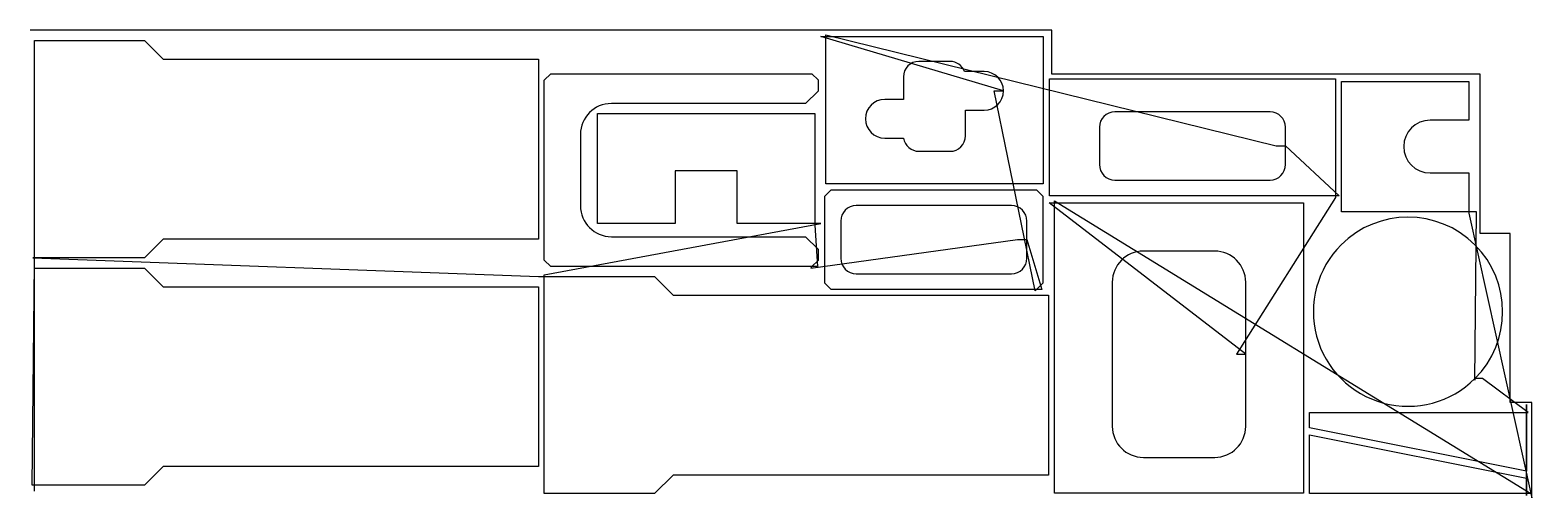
# Model space of a CAD drawing. Header units: metres. Extents: x 0 to 4841, y 0 to 1509.
import ezdxf

# ---------------------------------------------------------------- set-up
doc = ezdxf.new("R2010")
doc.units = ezdxf.units.M

msp = doc.modelspace()

# ---------------------------------------------------------------- linework, layer by layer
at = {"layer": 'TOOL_0'}
for p, q in [((1.001, 1509.455), (0.001, 1509.455)), ((3293.516, 1509.455), (1.001, 1509.455)), ((3293.516, 1367.003), (3293.516, 1509.455)), ((14, 775.116), (14, 1475.116)), ((14, 1475.116), (369, 1475.116)), ((369, 1475.116), (429.001, 1415.115)), ((3137.66, 1313.189), (2548.79, 1488.189)), ((2548.79, 1488.189), (2565.16, 1488.189)), ((2565.16, 1488.189), (2565.16, 1493.829)), ((2565.16, 1493.829), (4016.726, 1135.563)), ((2565.16, 1488.189), (3265.16, 1488.189)), ((2565.16, 1013.189), (2565.16, 1488.189)), ((3265.16, 1488.189), (3265.16, 1013.189)), ((429.001, 1415.115), (1639.008, 1415.115)), ((1639.008, 1415.115), (1639.008, 835.115)), ((2965.16, 1408.189), (2865.16, 1408.189)), ((1657.625, 1347.953), (1678.269, 1368.597)), ((1678.269, 1368.597), (2519.825, 1368.597)), ((2519.825, 1368.597), (2539.825, 1348.597)), ((2815.16, 1358.189), (2815.16, 1285.689)), ((3075.16, 1375.689), (3011.997, 1375.689)), ((4674.532, 1367.003), (3293.516, 1367.003)), ((4674.532, 853.041), (4674.532, 1367.003)), ((1657.625, 767.042), (1657.625, 1347.953)), ((2539.825, 1312.247), (2499.825, 1272.247)), ((2539.825, 1348.597), (2539.825, 1312.247)), ((3240.108, 668.243), (3107.66, 1313.189)), ((3107.66, 1313.189), (3137.66, 1313.189)), ((3285.626, 974.563), (3285.626, 1351.563)), ((3285.626, 1351.563), (4207.826, 1351.563)), ((4207.826, 1351.563), (4207.826, 974.563)), ((4227.477, 923.395), (4227.477, 1343.395)), ((4227.477, 1343.395), (4637.477, 1343.395)), ((4637.477, 1343.395), (4637.477, 1218.395)), ((2499.825, 1272.247), (1873.725, 1272.247)), ((2815.16, 1285.689), (2755.16, 1285.689)), ((1829.198, 884.829), (1829.198, 1239.829)), ((1829.198, 1239.829), (2529.198, 1239.829)), ((2529.198, 1239.829), (2529.198, 884.829)), ((3015.16, 1168.189), (3015.16, 1250.689)), ((3015.16, 1250.689), (3075.16, 1250.689)), ((3996.726, 1245.563), (3496.726, 1245.563)), ((4637.477, 1218.395), (4512.477, 1218.395)), ((1773.975, 1172.497), (1773.975, 942.497)), ((3446.726, 1195.563), (3446.726, 1075.563)), ((4046.726, 1135.563), (4046.726, 1195.563)), ((2755.16, 1160.689), (2815.726, 1160.689)), ((2865.16, 1118.189), (2965.16, 1118.189)), ((4016.726, 1135.563), (4046.726, 1135.563)), ((4046.726, 1075.563), (4046.726, 1135.563)), ((4046.726, 1135.563), (4219.875, 974.563)), ((2279.198, 1054.829), (2079.198, 1054.829)), ((2079.198, 1054.829), (2079.198, 884.829)), ((2279.198, 884.829), (2279.198, 1054.829)), ((3496.726, 1025.563), (3996.726, 1025.563)), ((4512.477, 1048.395), (4637.477, 1048.395)), ((4637.477, 1048.395), (4637.477, 923.395)), ((2561.997, 973.712), (2582.341, 994.056)), ((2561.997, 692.801), (2561.997, 973.712)), ((3265.16, 1013.189), (2565.16, 1013.189)), ((2582.341, 994.056), (3243.852, 994.056)), ((3243.852, 994.056), (3264.196, 973.712)), ((3264.196, 973.712), (3264.196, 692.801)), ((4207.826, 974.563), (3285.626, 974.563)), ((4207.826, 969.147), (3888.393, 463.601)), ((4219.875, 974.563), (4207.826, 974.563)), ((4207.826, 974.563), (4207.826, 969.147)), ((3163.096, 943.257), (2663.096, 943.257)), ((3918.393, 463.601), (3284.44, 952.201)), ((3284.44, 952.201), (3302.293, 952.201)), ((3302.293, 952.201), (3302.293, 957.976)), ((3302.293, 957.976), (4837.418, 14.001)), ((3302.293, 952.201), (4104.493, 952.201)), ((3302.293, 15.001), (3302.293, 952.201)), ((4104.493, 952.201), (4104.493, 15.001)), ((4637.477, 923.395), (4227.477, 923.395)), ((4662.477, 923.395), (4637.477, 923.395)), ((4637.477, 923.395), (4637.477, 918.395)), ((4657.084, 380.221), (4662.477, 923.395)), ((1657.64, 719.387), (2548.67, 884.829)), ((2079.198, 884.829), (1829.198, 884.829)), ((2529.198, 884.829), (2279.198, 884.829)), ((2548.67, 884.829), (2529.198, 884.829)), ((2529.198, 884.829), (2529.198, 879.7)), ((2529.198, 879.7), (2537.667, 746.398)), ((2613.096, 893.257), (2613.096, 773.257)), ((3213.096, 833.257), (3213.096, 893.257)), ((4637.477, 918.395), (4840.978, 0)), ((428.999, 835.115), (369, 775.116)), ((1639.008, 835.115), (428.999, 835.115)), ((1873.725, 842.747), (2499.825, 842.747)), ((2499.825, 842.747), (2539.825, 802.747)), ((2516.463, 741.702), (3183.096, 833.257)), ((3183.096, 833.257), (3213.096, 833.257)), ((3213.096, 773.257), (3213.096, 833.257)), ((3213.096, 833.257), (3261.295, 672.457)), ((4770.447, 853.041), (4674.532, 853.041)), ((4770.447, 307.724), (4770.447, 853.041)), ((14, 775.116), (8.694, 775.116)), ((8.694, 775.116), (1639.176, 714.001)), ((14, 756.034), (14, 775.116)), ((369, 775.116), (14, 775.116)), ((2539.825, 802.747), (2539.825, 766.397)), ((3818.393, 796.101), (3588.393, 796.101)), ((6.761, 41.6), (14, 756.034)), ((14, 41.6), (14, 741.6)), ((14, 741.6), (369, 741.6)), ((369, 741.6), (429.001, 681.599)), ((1678.269, 746.398), (1657.625, 767.042)), ((2519.825, 746.398), (1678.269, 746.398)), ((2519.825, 746.397), (2516.463, 741.702)), ((2539.825, 766.397), (2519.825, 746.397)), ((2537.667, 746.398), (2519.825, 746.398)), ((429.001, 681.599), (1639.008, 681.599)), ((1639.008, 681.599), (1639.008, 101.599)), ((1639.176, 714.001), (1657.64, 714.001)), ((1657.64, 714.001), (1657.64, 719.387)), ((1657.64, 714.001), (2012.64, 714.001)), ((1657.64, 14.001), (1657.64, 714.001)), ((2012.64, 714.001), (2072.641, 654)), ((2582.341, 672.457), (2561.997, 692.801)), ((2663.096, 723.257), (3163.096, 723.257)), ((3264.196, 692.801), (3243.852, 672.457)), ((3488.393, 696.101), (3488.393, 231.101)), ((3918.393, 463.601), (3918.393, 696.101)), ((2072.641, 654), (3282.648, 654)), ((3243.852, 672.457), (2582.341, 672.457)), ((3243.852, 672.457), (3240.108, 668.243)), ((3261.295, 672.457), (3243.852, 672.457)), ((3282.648, 654), (3282.648, 74)), ((3888.393, 463.601), (3918.393, 463.601)), ((3918.393, 231.1), (3918.393, 463.601)), ((4682.084, 385.221), (4657.084, 385.221)), ((4657.084, 385.221), (4657.084, 380.221)), ((4828.744, 276.236), (4682.084, 385.221)), ((4840.978, 307.724), (4770.447, 307.724)), ((4823.744, 8.138), (4823.744, 301.236)), ((4823.744, 301.236), (4823.744, 276.236)), ((4840.978, 1), (4840.978, 307.724)), ((4123.744, 226.236), (4123.744, 276.236)), ((4123.744, 276.236), (4823.744, 276.236)), ((4823.744, 276.236), (4823.744, 86.236)), ((4823.744, 276.236), (4828.744, 276.236)), ((4823.744, 86.236), (4123.744, 226.236)), ((4123.744, 14.001), (4123.744, 204.001)), ((4123.744, 204.001), (4823.744, 64.001)), ((428.999, 101.599), (369, 41.6)), ((1639.008, 101.599), (428.999, 101.599)), ((3588.393, 131.101), (3818.393, 131.101)), ((2072.639, 74), (2012.64, 14.001)), ((3282.648, 74), (2072.639, 74)), ((4823.744, 64.001), (4823.744, 14.001)), ((14, 41.6), (6.761, 41.6)), ((14, 21.776), (14, 41.6)), ((369, 41.6), (14, 41.6)), ((2012.64, 14.001), (1657.64, 14.001)), ((4104.493, 15.001), (3302.293, 15.001)), ((4823.744, 14.001), (4123.744, 14.001)), ((4837.418, 14.001), (4823.744, 14.001)), ((4823.744, 14.001), (4823.744, 8.138)), ((4840.978, 0), (4840.978, 1)), ((4840.978, 1), (4840.978, 0)), ((4840.978, 0), (4840.978, 1))]:
    msp.add_line(p, q, dxfattribs=at)
for centre, radius, start, end in [((2865.16, 1358.189), 50, 90, 180), ((2965.128, 1358.143), 50.046, 20.52402, 89.963364), ((3075.16, 1313.189), 62.5, 0, 90), ((3075.16, 1313.189), 62.5, 270, 0), ((1873.725, 1172.497), 99.75, 90, 180), ((2755.16, 1223.189), 62.5, 90, 270), ((3496.744, 1195.545), 50.018, 90.020619, 179.979381), ((3996.708, 1195.545), 50.018, 0.020619, 89.979381), ((4512.477, 1133.395), 85, 90, 270), ((2965.16, 1168.189), 50, 270, 0), ((2865.186, 1168.219), 50.03, 188.65648, 269.970224), ((3496.744, 1075.581), 50.018, 180.020619, 269.979381), ((3996.708, 1075.581), 50.018, 270.020619, 359.979381), ((1873.725, 942.497), 99.75, 180, 270), ((2663.114, 893.239), 50.018, 90.020619, 179.979381), ((3163.078, 893.239), 50.018, 0.020619, 89.979381), ((4441.416, 600.888), 305, 315.000133, 134.999601), ((3588.393, 696.101), 100, 90, 180), ((3818.393, 696.101), 100, 0, 90), ((4441.416, 600.889), 305.001, 134.999734, 315), ((2663.114, 773.275), 50.018, 180.020619, 269.979381), ((3163.078, 773.275), 50.018, 270.020619, 359.979381), ((3588.393, 231.101), 100, 180, 270), ((3818.393, 231.101), 100, 270, 359.999427)]:
    msp.add_arc(centre, radius, start, end, dxfattribs=at)

doc.saveas('drawing.dxf')
